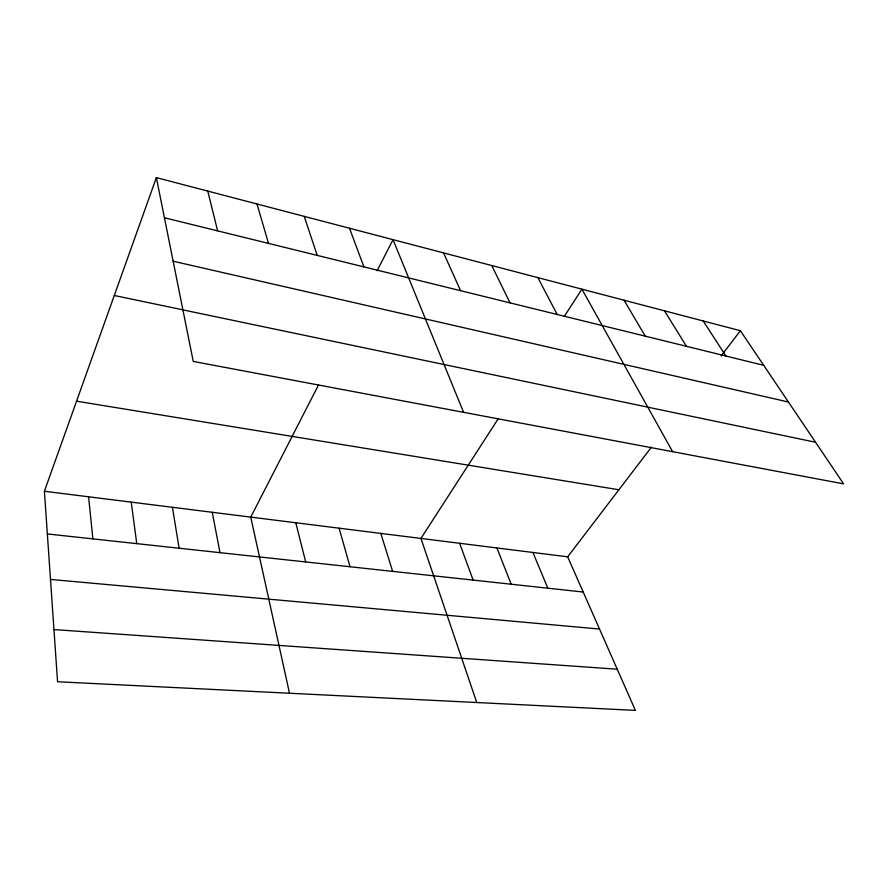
<?xml version="1.0" encoding="UTF-8"?>
<svg xmlns="http://www.w3.org/2000/svg" width="888" height="888" viewBox="0 0 888 888"><rect width="100%" height="100%" fill="white"/><g stroke="black" fill="none" stroke-linecap="round" stroke-linejoin="round"><path stroke-width="1.33" d="M44.4 491.253L567.676 556.82L635.386 710.389L57.565 681.751L44.4 491.253L156.366 177.611L740.381 330.713L843.6 483.871L193.251 361.427L156.366 177.611M318.559 384.87L250.749 517.116L289.499 693.25M377.1 270.729L393.029 239.66L463.591 412.332M498.024 419.069L420.934 538.439L476.767 702.53M564.302 316.428L581.906 289.166L672.627 451.681M567.676 556.82L651.459 447.119M721.1 355.955L740.381 330.713M53.957 629.57L617.238 669.219M50.494 579.431L599.511 629.037M47.353 533.943L583.194 592.03M76.557 401.187L618.892 489.765M114.286 295.493L183.172 309.901M182.917 309.89L815.55 442.257M173.149 261.216L788.433 402.02M164.424 217.771L763.702 365.323M703.196 320.968L725.896 356.01M664.468 310.811L686.446 346.298M624.064 300.222L645.265 336.164M537.862 277.622L557.187 314.474M491.786 265.545L510.023 302.864M443.567 252.902L460.572 290.687M532.922 552.469L547.829 588.189M496.925 547.963L511.166 584.215M349.517 228.249L363.902 266.888M459.618 543.278L473.126 580.097M304.207 216.372L317.227 255.4M380.797 533.411L392.651 571.373M256.998 203.996L268.509 243.401M339.116 528.182L350.016 566.755M295.793 522.755L305.683 561.938M207.77 191.087L217.627 230.869M212.243 512.287L220.002 552.658M172.427 507.303L179.11 548.229M131.224 502.142L136.763 543.634M88.578 496.792L92.874 538.872"/></g></svg>
